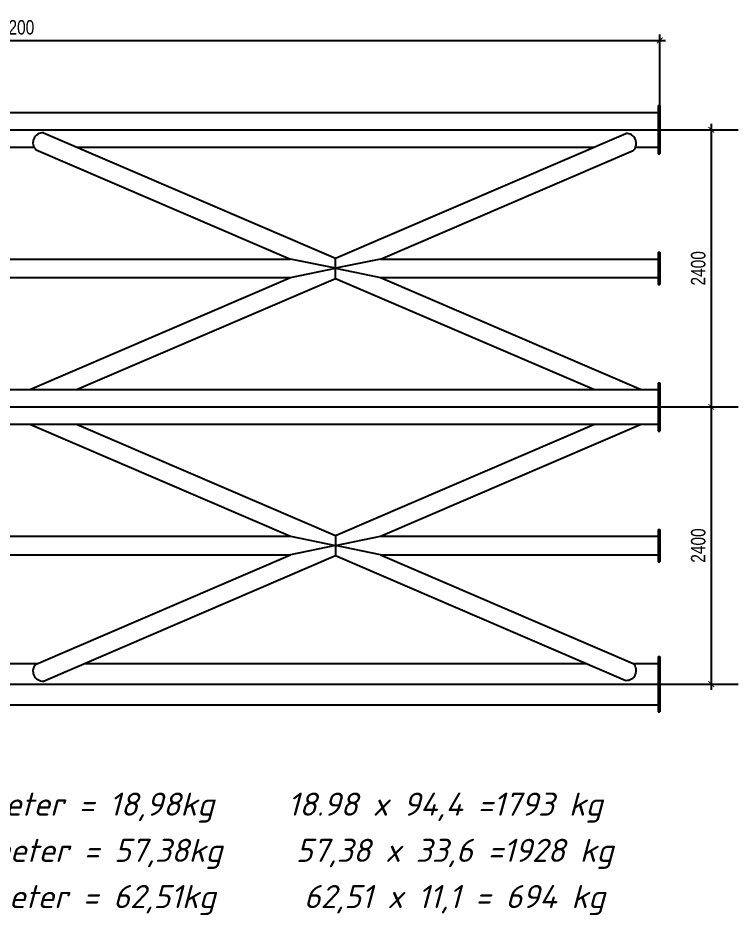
# Model space of a CAD drawing. Header units: millimetres. Extents: x -2530 to 18667, y 794 to 21156.
# Drawn here: x 7727 to 13960, y 1594 to 9362 of the extents above; entities that cross this region are included whole.
import ezdxf

# ---------------------------------------------------------------- set-up
doc = ezdxf.new("R2010")
doc.units = ezdxf.units.MM
doc.layers.add('expl', color=164, linetype='Continuous')
doc.styles.add('ISO', font='isocpeui.ttf')
doc.styles.add('KOTE', font='romrust.shx', dxfattribs={"width": 0.8})
doc.dimstyles.new('dwgmodels.com 50', dxfattribs={"dimscale": 50, "dimtxt": 2.5, "dimasz": 1, "dimexe": 1, "dimexo": 2, "dimgap": 1, "dimtad": 1, "dimdec": 0, "dimzin": 9, "dimdsep": 46, "dimtxsty": 'KOTE', "dimblk": 'ARCHTICK', "dimcen": 0, "dimdle": 1, "dimclrd": 4, "dimclre": 4, "dimclrt": 3, "dimadec": 0, "dimazin": 0, "dimtfac": 0.666667, "dimtdec": 0, "dimtix": 1, "dimtmove": 2, "dimatfit": 0, "dimfxl": 1, "dimtvp": 1, "dimtolj": 1, "dimarcsym": 0})

# ---------------------------------------------------------------- blocks, each defined once
blk = doc.blocks.new('_ArchTick')
at = {"color": 0, "linetype": 'ByBlock', "const_width": 0.15}
blk.add_lwpolyline([(-0.5, -0.5), (0.5, 0.5)], dxfattribs=at)
blk = doc.blocks.new('*D58')
at = {"color": 4, "lineweight": -2, "transparency": 16777216}
for p, q in [((2032.7, 9167), (13332.7, 9167)), ((2082.7, 8493.9), (2082.7, 9217)), ((13282.7, 8493.9), (13282.7, 9217))]:
    blk.add_line(p, q, dxfattribs=at)
at = {"layer": 'Defpoints', "color": 0, "transparency": 16777216}
for p in [(13282.7, 9167), (2082.7, 8393.9), (13282.7, 8393.9)]:
    blk.add_point(p, dxfattribs=at)
at = {"color": 4, "lineweight": -2, "transparency": 16777216, "xscale": 50, "yscale": 50, "zscale": 50, "rotation": 180}
blk.add_blockref('_ArchTick', (2082.7, 9167), dxfattribs=at)
at = {"color": 4, "lineweight": -2, "transparency": 16777216, "xscale": 50, "yscale": 50, "zscale": 50}
blk.add_blockref('_ArchTick', (13282.7, 9167), dxfattribs=at)
at = {"color": 3, "transparency": 16777216, "insert": (7682.7, 9279.5), "char_height": 125, "attachment_point": 5, "style": 'KOTE'}
blk.add_mtext('\\A1;11200', dxfattribs=at)
blk = doc.blocks.new('*D68')
at = {"color": 4, "lineweight": -2, "transparency": 16777216}
for p, q in [((13382.7, 8393.9), (13778, 8393.9)), ((13728, 8443.9), (13728, 5943.4)), ((13382.7, 5993.4), (13778, 5993.4))]:
    blk.add_line(p, q, dxfattribs=at)
at = {"layer": 'Defpoints', "color": 0, "transparency": 16777216}
for p in [(13282.7, 8393.9), (13282.7, 5993.4), (13728, 5993.4)]:
    blk.add_point(p, dxfattribs=at)
at = {"color": 4, "lineweight": -2, "transparency": 16777216, "xscale": 50, "yscale": 50, "zscale": 50}
for p, rotation in [((13728, 8393.9), 90), ((13728, 5993.4), 270)]:
    blk.add_blockref('_ArchTick', p, dxfattribs=dict(at, rotation=rotation))
at = {"color": 3, "transparency": 16777216, "insert": (13615.5, 7193.6), "char_height": 125, "attachment_point": 5, "rotation": 90, "style": 'KOTE'}
blk.add_mtext('\\A1;2400', dxfattribs=at)
blk = doc.blocks.new('*D69')
at = {"color": 4, "lineweight": -2, "transparency": 16777216}
for p, q in [((13382.7, 5993.4), (13778, 5993.4)), ((13728, 6043.4), (13728, 3543)), ((13382.7, 3593), (13778, 3593))]:
    blk.add_line(p, q, dxfattribs=at)
at = {"layer": 'Defpoints', "color": 0, "transparency": 16777216}
for p in [(13282.7, 5993.4), (13282.7, 3593), (13728, 3593)]:
    blk.add_point(p, dxfattribs=at)
at = {"color": 4, "lineweight": -2, "transparency": 16777216, "xscale": 50, "yscale": 50, "zscale": 50}
for p, rotation in [((13728, 5993.4), 90), ((13728, 3593), 270)]:
    blk.add_blockref('_ArchTick', p, dxfattribs=dict(at, rotation=rotation))
at = {"color": 3, "transparency": 16777216, "insert": (13615.5, 4793.2), "char_height": 125, "attachment_point": 5, "rotation": 90, "style": 'KOTE'}
blk.add_mtext('\\A1;2400', dxfattribs=at)

msp = doc.modelspace()

# ---------------------------------------------------------------- linework, layer by layer
for p, q in [((13267.7, 8603.9), (13282.7, 8603.9)), ((13267.7, 8603.9), (13267.7, 8183.9)), ((13282.7, 8603.9), (13282.7, 8183.9)), ((2097.7, 8543.5), (13267.7, 8543.5)), ((7948, 8366.9), (10475.2, 7280.7)), ((10475.2, 7280.7), (12988.3, 8360.9)), ((7498.8, 8243.9), (7866.6, 8243.9)), ((8234.3, 8243.9), (12716.1, 8243.9)), ((13072.5, 8243.9), (13267.7, 8243.9)), ((7884.8, 8219.9), (10086.5, 7273.6)), ((10863.9, 7273.6), (13051.5, 8213.9)), ((13267.7, 8183.9), (13282.7, 8183.9)), ((13267.7, 7333.6), (13282.7, 7333.6)), ((13267.7, 7333.6), (13267.7, 7053.6)), ((13282.7, 7333.6), (13282.7, 7053.6)), ((5278.9, 7273.6), (10086.5, 7273.6)), ((10475.2, 7193.6), (10086.5, 7273.6)), ((10475.2, 7106.6), (10475.2, 7280.7)), ((10863.9, 7273.6), (10475.2, 7193.6)), ((10863.9, 7273.6), (13267.7, 7273.6)), ((13267.7, 7273.6), (13267.7, 7113.6)), ((13282.7, 7273.6), (13282.7, 7113.6)), ((13282.7, 7273.6), (13282.7, 7113.6)), ((10086.5, 7113.6), (10475.2, 7193.6)), ((10475.2, 7193.6), (10863.9, 7113.6)), ((5278.9, 7113.6), (10086.5, 7113.6)), ((7829.1, 6143.4), (10086.5, 7113.6)), ((8234.3, 6143.4), (10475.2, 7106.6)), ((10475.2, 7106.6), (12716.1, 6143.4)), ((10863.9, 7113.6), (13267.7, 7113.6)), ((10863.9, 7113.6), (13121.3, 6143.4)), ((13267.7, 7053.6), (13282.7, 7053.6)), ((2097.7, 6143.4), (13267.7, 6143.4)), ((13267.7, 6203.4), (13282.7, 6203.4)), ((13267.7, 6203.4), (13267.7, 5783.4)), ((13282.7, 6203.4), (13282.7, 5783.4)), ((2097.7, 5843.4), (13267.7, 5843.4)), ((7829.1, 5843.4), (10086.5, 4873.2)), ((8234.3, 5843.4), (10475.2, 4880.3)), ((10475.2, 4880.3), (12716.1, 5843.4)), ((10863.9, 4873.2), (13121.3, 5843.4)), ((13267.7, 5783.4), (13282.7, 5783.4)), ((13267.7, 4933.2), (13282.7, 4933.2)), ((13267.7, 4933.2), (13267.7, 4653.2)), ((13282.7, 4933.2), (13282.7, 4653.2)), ((5278.9, 4873.2), (10086.5, 4873.2)), ((10086.5, 4873.2), (10475.2, 4793.2)), ((10475.2, 4880.3), (10475.2, 4706.2)), ((10475.2, 4793.2), (10863.9, 4873.2)), ((10863.9, 4873.2), (13267.7, 4873.2)), ((13267.7, 4873.2), (13267.7, 4713.2)), ((13282.7, 4873.2), (13282.7, 4713.2)), ((13282.7, 4873.2), (13282.7, 4713.2)), ((10475.2, 4793.2), (10086.5, 4713.2)), ((10863.9, 4713.2), (10475.2, 4793.2)), ((5278.9, 4713.2), (10086.5, 4713.2)), ((7884.8, 3767), (10086.5, 4713.2)), ((7948, 3620), (10475.2, 4706.2)), ((10475.2, 4706.2), (12988.3, 3626)), ((10863.9, 4713.2), (13267.7, 4713.2)), ((10863.9, 4713.2), (13051.5, 3773)), ((13267.7, 4653.2), (13282.7, 4653.2)), ((13267.7, 3833), (13267.7, 3353)), ((13282.7, 3833), (13282.7, 3353)), ((7466.5, 3773), (7898.9, 3773)), ((8304.1, 3773), (12646.3, 3773)), ((13051.5, 3773), (13282.7, 3773)), ((13267.7, 3773.1), (13282.7, 3773)), ((2097.7, 3413), (13267.7, 3413)), ((13267.7, 3353), (13282.7, 3353))]:
    msp.add_line(p, q)
at = {"color": 40}
for p, q in [((1136.6, 8393.9), (13959.7, 8393.9)), ((1136.6, 5993.4), (13959.7, 5993.4)), ((1136.6, 3593), (13959.7, 3593))]:
    msp.add_line(p, q, dxfattribs=at)
msp.add_lwpolyline([(13267.7, 3833), (13282.7, 3833)])
for centre, start, end in [((7942.1, 8282.4), 85.96792, 227.51632), ((12994.3, 8276.3), 312.48368, 94.03208), ((7942.1, 3704.5), 132.48368, 274.03208), ((12994.3, 3710.5), 265.96792, 47.51632)]:
    msp.add_arc(centre, 84.7, start, end)

# ---------------------------------------------------------------- texts
at = {"layer": 'expl', "linetype": 'Continuous', "lineweight": 0, "style": 'ISO'}
for s, p in [('Pipe %%C 159x5mm Weight pipe mass per meter = 18,98kg     18.98 x 94,4 =1793 kg', (2437.6, 2454.1)), ('Pipe %%C 299x8mm Weight pipe mass per meter = 57,38kg     57,38 x 33,6 =1928 kg', (2437.6, 2054.1)), ('Pipe %%C 325x8mm Weight pipe mass per meter = 62,51kg      62,51 x 11,1 = 694 kg', (2437.6, 1654.1))]:
    msp.add_text(s, height=200, dxfattribs=at).set_placement(p)

# ---------------------------------------------------------------- dimensions: what is measured, and where the dimension line sits
dim = msp.add_linear_dim(base=(13282.7, 9167), p1=(2082.7, 8393.9), p2=(13282.7, 8393.9), dimstyle='dwgmodels.com 50')
dim.commit()
dim.dimension.update_dxf_attribs({"geometry": '*D58', "text_midpoint": (7682.7, 9279.5)})
for base, p1, p2, picture, middle in [((13728.0119, 5993.4377), (13282.699, 8393.8528), (13282.699, 5993.4377), '*D68', (13615.5119, 7193.6453)), ((13728, 3593), (13282.7, 5993.4), (13282.7, 3593), '*D69', (13615.5, 4793.2))]:
    dim = msp.add_linear_dim(base=base, p1=p1, p2=p2, angle=90, dimstyle='dwgmodels.com 50')
    dim.commit()
    dim.dimension.update_dxf_attribs({"geometry": picture, "text_midpoint": middle})

doc.saveas('drawing.dxf')
